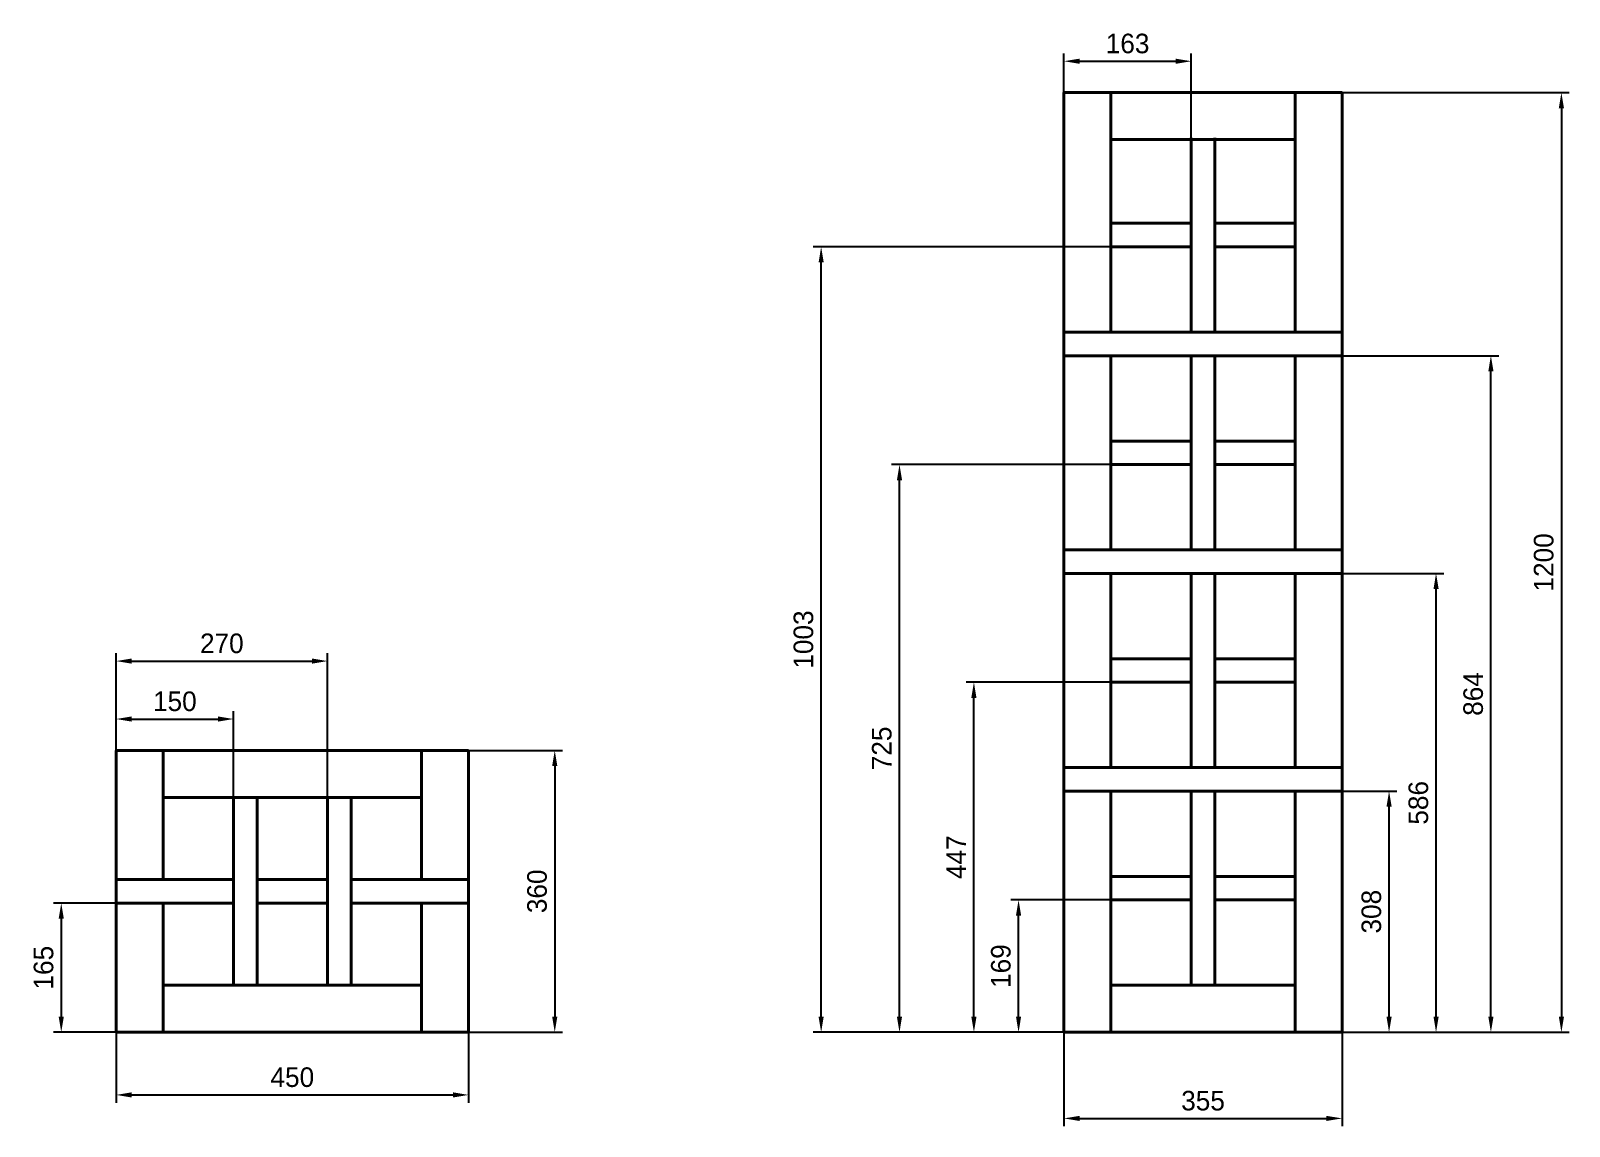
# Model space of a CAD drawing. Header units: millimetres. Extents: x 36689 to 81590, y -49198 to -25401.
# Drawn here: x 79391 to 81355, y -26800 to -25401 of the extents above; entities that cross this region are included whole.
import ezdxf

# ---------------------------------------------------------------- set-up
doc = ezdxf.new("R2010")
doc.units = ezdxf.units.MM
doc.header["$PDMODE"] = 34
doc.header["$PDSIZE"] = 25
doc.layers.add('11 Привязка размеры', color=7, linetype='Continuous')
doc.styles.add('QCADDimTextStyle', font='txt')
doc.dimstyles.new('QCADDimStyle', dxfattribs={"dimtxt": 2.5, "dimasz": 2.5, "dimexe": 1.25, "dimexo": 0.625, "dimtad": 1, "dimtoh": 1, "dimdec": 4, "dimzin": 0, "dimdsep": 46, "dimtxsty": 'QCADDimTextStyle', "dimcen": 0.09, "dimadec": 0, "dimazin": 0, "dimtfac": 1, "dimtdec": 4, "dimtofl": 0, "dimtmove": 0, "dimatfit": 3, "dimfxl": 1, "dimtolj": 1, "dimtzin": 0, "dimarcsym": 0})

# ---------------------------------------------------------------- blocks, each defined once
blk = doc.blocks.new('*D181')
at = {"layer": '11 Привязка размеры', "color": 0, "lineweight": -2}
for p, q in [((79949.9, -26319.8), (80069.9, -26319.8)), ((80059.9, -26339.8), (80059.9, -26659.8)), ((79949.9, -26679.8), (80069.9, -26679.8))]:
    blk.add_line(p, q, dxfattribs=at)
at = {"layer": '11 Привязка размеры', "color": 0}
for points in [[(80063.2, -26339.8), (80056.6, -26339.8), (80059.9, -26319.8)], [(80056.6, -26659.8), (80063.2, -26659.8), (80059.9, -26679.8)]]:
    blk.add_solid(points, dxfattribs=at)
at = {"layer": 'Defpoints', "color": 0}
for p in [(79949.9, -26319.8), (79949.9, -26679.8), (80059.9, -26679.8)]:
    blk.add_point(p, dxfattribs=at)
at = {"layer": '11 Привязка размеры', "color": 0, "insert": (80037.4, -26499.8), "char_height": 25, "attachment_point": 5, "rotation": 90}
blk.add_mtext('\\A1;360', dxfattribs=at)
blk = doc.blocks.new('*D182')
at = {"layer": '11 Привязка размеры', "color": 0, "lineweight": -2}
for p, q in [((79499.9, -26679.8), (79499.9, -26769.8)), ((79949.9, -26679.8), (79949.9, -26769.8)), ((79519.9, -26759.8), (79929.9, -26759.8))]:
    blk.add_line(p, q, dxfattribs=at)
at = {"layer": '11 Привязка размеры', "color": 0}
for points in [[(79519.9, -26756.5), (79519.9, -26763.1), (79499.9, -26759.8)], [(79929.9, -26763.1), (79929.9, -26756.5), (79949.9, -26759.8)]]:
    blk.add_solid(points, dxfattribs=at)
at = {"layer": 'Defpoints', "color": 0}
for p in [(79499.9, -26679.8), (79949.9, -26679.8), (79949.9, -26759.8)]:
    blk.add_point(p, dxfattribs=at)
at = {"layer": '11 Привязка размеры', "color": 0, "insert": (79724.9, -26737.3), "char_height": 25, "attachment_point": 5}
blk.add_mtext('\\A1;450', dxfattribs=at)
blk = doc.blocks.new('*D183')
at = {"layer": '11 Привязка размеры', "color": 0, "lineweight": -2}
for p, q in [((79499.9, -26319.8), (79499.9, -26269.8)), ((79649.9, -26379.8), (79649.9, -26269.8)), ((79519.9, -26279.8), (79629.9, -26279.8))]:
    blk.add_line(p, q, dxfattribs=at)
at = {"layer": '11 Привязка размеры', "color": 0}
for points in [[(79519.9, -26276.5), (79519.9, -26283.1), (79499.9, -26279.8)], [(79629.9, -26283.1), (79629.9, -26276.5), (79649.9, -26279.8)]]:
    blk.add_solid(points, dxfattribs=at)
at = {"layer": 'Defpoints', "color": 0}
for p in [(79649.9, -26279.8), (79499.9, -26319.8), (79649.9, -26379.8)]:
    blk.add_point(p, dxfattribs=at)
at = {"layer": '11 Привязка размеры', "color": 0, "insert": (79574.9, -26257.3), "char_height": 25, "attachment_point": 5}
blk.add_mtext('\\A1;150', dxfattribs=at)
blk = doc.blocks.new('*D184')
at = {"layer": '11 Привязка размеры', "color": 0, "lineweight": -2}
for p, q in [((79499.9, -26319.8), (79499.9, -26195.8)), ((79769.9, -26379.8), (79769.9, -26195.8)), ((79519.9, -26205.8), (79749.9, -26205.8))]:
    blk.add_line(p, q, dxfattribs=at)
at = {"layer": '11 Привязка размеры', "color": 0}
for points in [[(79519.9, -26202.5), (79519.9, -26209.1), (79499.9, -26205.8)], [(79749.9, -26209.1), (79749.9, -26202.5), (79769.9, -26205.8)]]:
    blk.add_solid(points, dxfattribs=at)
at = {"layer": 'Defpoints', "color": 0}
for p in [(79769.9, -26205.8), (79499.9, -26319.8), (79769.9, -26379.8)]:
    blk.add_point(p, dxfattribs=at)
at = {"layer": '11 Привязка размеры', "color": 0, "insert": (79634.9, -26183.3), "char_height": 25, "attachment_point": 5}
blk.add_mtext('\\A1;270', dxfattribs=at)
blk = doc.blocks.new('*D185')
at = {"layer": '11 Привязка размеры', "color": 0, "lineweight": -2}
for p, q in [((79499.9, -26514.8), (79419.9, -26514.8)), ((79429.9, -26534.8), (79429.9, -26659.8)), ((79499.9, -26679.8), (79419.9, -26679.8))]:
    blk.add_line(p, q, dxfattribs=at)
at = {"layer": '11 Привязка размеры', "color": 0}
for points in [[(79433.2, -26534.8), (79426.6, -26534.8), (79429.9, -26514.8)], [(79426.6, -26659.8), (79433.2, -26659.8), (79429.9, -26679.8)]]:
    blk.add_solid(points, dxfattribs=at)
at = {"layer": 'Defpoints', "color": 0}
for p in [(79499.9, -26514.8), (79429.9, -26679.8), (79499.9, -26679.8)]:
    blk.add_point(p, dxfattribs=at)
at = {"layer": '11 Привязка размеры', "color": 0, "insert": (79407.4, -26597.3), "char_height": 25, "attachment_point": 5, "rotation": 90}
blk.add_mtext('\\A1;165', dxfattribs=at)
blk = doc.blocks.new('*D195')
at = {"layer": '11 Привязка размеры', "color": 0, "lineweight": -2}
for p, q in [((81065, -25479.8), (81355, -25479.8)), ((81345, -25499.8), (81345, -26659.8)), ((81065, -26679.8), (81355, -26679.8))]:
    blk.add_line(p, q, dxfattribs=at)
at = {"layer": '11 Привязка размеры', "color": 0}
for points in [[(81348.3, -25499.8), (81341.7, -25499.8), (81345, -25479.8)], [(81341.7, -26659.8), (81348.3, -26659.8), (81345, -26679.8)]]:
    blk.add_solid(points, dxfattribs=at)
at = {"layer": 'Defpoints', "color": 0}
for p in [(81065, -25479.8), (81065, -26679.8), (81345, -26679.8)]:
    blk.add_point(p, dxfattribs=at)
at = {"layer": '11 Привязка размеры', "color": 0, "insert": (81322.5, -26079.8), "char_height": 25, "attachment_point": 5, "rotation": 90}
blk.add_mtext('\\A1;1200', dxfattribs=at)
blk = doc.blocks.new('*D196')
at = {"layer": '11 Привязка размеры', "color": 0, "lineweight": -2}
for p, q in [((81065, -26371.8), (81135, -26371.8)), ((81125, -26659.8), (81125, -26391.8)), ((81065, -26679.8), (81135, -26679.8))]:
    blk.add_line(p, q, dxfattribs=at)
at = {"layer": '11 Привязка размеры', "color": 0}
for points in [[(81128.3, -26391.8), (81121.7, -26391.8), (81125, -26371.8)], [(81121.7, -26659.8), (81128.3, -26659.8), (81125, -26679.8)]]:
    blk.add_solid(points, dxfattribs=at)
at = {"layer": 'Defpoints', "color": 0}
for p in [(81065, -26371.8), (81125, -26371.8), (81065, -26679.8)]:
    blk.add_point(p, dxfattribs=at)
at = {"layer": '11 Привязка размеры', "color": 0, "insert": (81102.5, -26525.8), "char_height": 25, "attachment_point": 5, "rotation": 90}
blk.add_mtext('\\A1;308', dxfattribs=at)
blk = doc.blocks.new('*D197')
at = {"layer": '11 Привязка размеры', "color": 0, "lineweight": -2}
for p, q in [((81065, -26093.8), (81195, -26093.8)), ((81185, -26659.8), (81185, -26113.8)), ((81065, -26679.8), (81195, -26679.8))]:
    blk.add_line(p, q, dxfattribs=at)
at = {"layer": '11 Привязка размеры', "color": 0}
for points in [[(81188.3, -26113.8), (81181.7, -26113.8), (81185, -26093.8)], [(81181.7, -26659.8), (81188.3, -26659.8), (81185, -26679.8)]]:
    blk.add_solid(points, dxfattribs=at)
at = {"layer": 'Defpoints', "color": 0}
for p in [(81065, -26093.8), (81185, -26093.8), (81065, -26679.8)]:
    blk.add_point(p, dxfattribs=at)
at = {"layer": '11 Привязка размеры', "color": 0, "insert": (81162.5, -26386.8), "char_height": 25, "attachment_point": 5, "rotation": 90}
blk.add_mtext('\\A1;586', dxfattribs=at)
blk = doc.blocks.new('*D198')
at = {"layer": '11 Привязка размеры', "color": 0, "lineweight": -2}
for p, q in [((81065, -25815.8), (81265, -25815.8)), ((81255, -26659.8), (81255, -25835.8)), ((81065, -26679.8), (81265, -26679.8))]:
    blk.add_line(p, q, dxfattribs=at)
at = {"layer": '11 Привязка размеры', "color": 0}
for points in [[(81258.3, -25835.8), (81251.7, -25835.8), (81255, -25815.8)], [(81251.7, -26659.8), (81258.3, -26659.8), (81255, -26679.8)]]:
    blk.add_solid(points, dxfattribs=at)
at = {"layer": 'Defpoints', "color": 0}
for p in [(81065, -25815.8), (81255, -25815.8), (81065, -26679.8)]:
    blk.add_point(p, dxfattribs=at)
at = {"layer": '11 Привязка размеры', "color": 0, "insert": (81232.5, -26247.8), "char_height": 25, "attachment_point": 5, "rotation": 90}
blk.add_mtext('\\A1;864', dxfattribs=at)
blk = doc.blocks.new('*D199')
at = {"layer": '11 Привязка размеры', "color": 0, "lineweight": -2}
for p, q in [((80710, -26679.8), (80710, -26799.8)), ((81065, -26679.8), (81065, -26799.8)), ((80730, -26789.8), (81045, -26789.8))]:
    blk.add_line(p, q, dxfattribs=at)
at = {"layer": '11 Привязка размеры', "color": 0}
for points in [[(80730, -26786.5), (80730, -26793.1), (80710, -26789.8)], [(81045, -26793.1), (81045, -26786.5), (81065, -26789.8)]]:
    blk.add_solid(points, dxfattribs=at)
at = {"layer": 'Defpoints', "color": 0}
for p in [(80710, -26679.8), (81065, -26679.8), (81065, -26789.8)]:
    blk.add_point(p, dxfattribs=at)
at = {"layer": '11 Привязка размеры', "color": 0, "insert": (80887.5, -26767.3), "char_height": 25, "attachment_point": 5}
blk.add_mtext('\\A1;355', dxfattribs=at)
blk = doc.blocks.new('*D200')
at = {"layer": '11 Привязка размеры', "color": 0, "lineweight": -2}
for p, q in [((80770, -26510.8), (80642, -26510.8)), ((80652, -26659.8), (80652, -26530.8)), ((80710, -26679.8), (80642, -26679.8))]:
    blk.add_line(p, q, dxfattribs=at)
at = {"layer": '11 Привязка размеры', "color": 0}
for points in [[(80655.3, -26530.8), (80648.7, -26530.8), (80652, -26510.8)], [(80648.7, -26659.8), (80655.3, -26659.8), (80652, -26679.8)]]:
    blk.add_solid(points, dxfattribs=at)
at = {"layer": 'Defpoints', "color": 0}
for p in [(80652, -26510.8), (80770, -26510.8), (80710, -26679.8)]:
    blk.add_point(p, dxfattribs=at)
at = {"layer": '11 Привязка размеры', "color": 0, "insert": (80629.5, -26595.3), "char_height": 25, "attachment_point": 5, "rotation": 90}
blk.add_mtext('\\A1;169', dxfattribs=at)
blk = doc.blocks.new('*D201')
at = {"layer": '11 Привязка размеры', "color": 0, "lineweight": -2}
for p, q in [((80770, -26232.8), (80585, -26232.8)), ((80595, -26659.8), (80595, -26252.8)), ((80710, -26679.8), (80585, -26679.8))]:
    blk.add_line(p, q, dxfattribs=at)
at = {"layer": '11 Привязка размеры', "color": 0}
for points in [[(80598.3, -26252.8), (80591.7, -26252.8), (80595, -26232.8)], [(80591.7, -26659.8), (80598.3, -26659.8), (80595, -26679.8)]]:
    blk.add_solid(points, dxfattribs=at)
at = {"layer": 'Defpoints', "color": 0}
for p in [(80595, -26232.8), (80770, -26232.8), (80710, -26679.8)]:
    blk.add_point(p, dxfattribs=at)
at = {"layer": '11 Привязка размеры', "color": 0, "insert": (80572.5, -26456.3), "char_height": 25, "attachment_point": 5, "rotation": 90}
blk.add_mtext('\\A1;447', dxfattribs=at)
blk = doc.blocks.new('*D202')
at = {"layer": '11 Привязка размеры', "color": 0, "lineweight": -2}
for p, q in [((80770, -25954.8), (80490, -25954.8)), ((80500, -26659.8), (80500, -25974.8)), ((80710, -26679.8), (80490, -26679.8))]:
    blk.add_line(p, q, dxfattribs=at)
at = {"layer": '11 Привязка размеры', "color": 0}
for points in [[(80503.3, -25974.8), (80496.7, -25974.8), (80500, -25954.8)], [(80496.7, -26659.8), (80503.3, -26659.8), (80500, -26679.8)]]:
    blk.add_solid(points, dxfattribs=at)
at = {"layer": 'Defpoints', "color": 0}
for p in [(80500, -25954.8), (80770, -25954.8), (80710, -26679.8)]:
    blk.add_point(p, dxfattribs=at)
at = {"layer": '11 Привязка размеры', "color": 0, "insert": (80477.5, -26317.3), "char_height": 25, "attachment_point": 5, "rotation": 90}
blk.add_mtext('\\A1;725', dxfattribs=at)
blk = doc.blocks.new('*D203')
at = {"layer": '11 Привязка размеры', "color": 0, "lineweight": -2}
for p, q in [((80770, -25676.8), (80390, -25676.8)), ((80400, -26659.8), (80400, -25696.8)), ((80710, -26679.8), (80390, -26679.8))]:
    blk.add_line(p, q, dxfattribs=at)
at = {"layer": '11 Привязка размеры', "color": 0}
for points in [[(80403.3, -25696.8), (80396.7, -25696.8), (80400, -25676.8)], [(80396.7, -26659.8), (80403.3, -26659.8), (80400, -26679.8)]]:
    blk.add_solid(points, dxfattribs=at)
at = {"layer": 'Defpoints', "color": 0}
for p in [(80400, -25676.8), (80770, -25676.8), (80710, -26679.8)]:
    blk.add_point(p, dxfattribs=at)
at = {"layer": '11 Привязка размеры', "color": 0, "insert": (80377.5, -26178.3), "char_height": 25, "attachment_point": 5, "rotation": 90}
blk.add_mtext('\\A1;1003', dxfattribs=at)
blk = doc.blocks.new('*D204')
at = {"layer": '11 Привязка размеры', "color": 0, "lineweight": -2}
for p, q in [((80710, -25479.8), (80710, -25429.8)), ((80872.5, -25539.8), (80872.5, -25429.8)), ((80730, -25439.8), (80852.5, -25439.8))]:
    blk.add_line(p, q, dxfattribs=at)
at = {"layer": '11 Привязка размеры', "color": 0}
for points in [[(80730, -25436.5), (80730, -25443.1), (80710, -25439.8)], [(80852.5, -25443.1), (80852.5, -25436.5), (80872.5, -25439.8)]]:
    blk.add_solid(points, dxfattribs=at)
at = {"layer": 'Defpoints', "color": 0}
for p in [(80872.5, -25439.8), (80710, -25479.8), (80872.5, -25539.8)]:
    blk.add_point(p, dxfattribs=at)
at = {"layer": '11 Привязка размеры', "color": 0, "insert": (80791.2, -25417.3), "char_height": 25, "attachment_point": 5}
blk.add_mtext('\\A1;163', dxfattribs=at)

msp = doc.modelspace()

# ---------------------------------------------------------------- linework, layer by layer
at = {"color": 36, "lineweight": 40}
for p, q in [((81065, -25479.79637), (80710, -25479.79637)), ((80710, -25479.79637), (80710, -26679.79637)), ((80770, -25479.79637), (80770, -25785.79637)), ((81005, -25785.79637), (81005, -25479.79637)), ((81065, -26679.79637), (81065, -25479.79637)), ((81005, -25539.79637), (80770, -25539.79637)), ((80872.5, -25785.79637), (80872.5, -25537.79637)), ((80902.5, -25785.79637), (80902.5, -25537.79637)), ((80770, -25646.79637), (80872.5, -25646.79637)), ((80902.5, -25646.79637), (81005, -25646.79637)), ((80770, -25676.79637), (80872.5, -25676.79637)), ((80902.5, -25676.79637), (81005, -25676.79637)), ((80710, -25785.79637), (81065, -25785.79637)), ((80710, -25815.79637), (81065, -25815.79637)), ((80770, -25815.79637), (80770, -26063.79637)), ((80872.5, -26063.79637), (80872.5, -25815.79637)), ((80902.5, -26063.79637), (80902.5, -25815.79637)), ((81005, -26063.79637), (81005, -25815.79637)), ((80770, -25924.79637), (80872.5, -25924.79637)), ((80902.5, -25924.79637), (81005, -25924.79637)), ((80770, -25954.79637), (80872.5, -25954.79637)), ((80902.5, -25954.79637), (81005, -25954.79637)), ((80710, -26063.79637), (81065, -26063.79637)), ((80710, -26093.79637), (81065, -26093.79637)), ((80770, -26093.79637), (80770, -26341.79637)), ((80872.5, -26341.79637), (80872.5, -26093.79637)), ((80902.5, -26341.79637), (80902.5, -26093.79637)), ((81005, -26341.79637), (81005, -26093.79637)), ((80770, -26202.79637), (80872.5, -26202.79637)), ((80902.5, -26202.79637), (81005, -26202.79637)), ((80770, -26232.79637), (80872.5, -26232.79637)), ((80902.5, -26232.79637), (81005, -26232.79637)), ((79949.90355, -26319.79637), (79499.90355, -26319.79637)), ((79499.90355, -26319.79637), (79499.90355, -26679.79637)), ((79559.90355, -26319.79637), (79559.90355, -26484.79637)), ((79889.90355, -26484.79637), (79889.90355, -26319.79637)), ((79949.90355, -26679.79637), (79949.90355, -26319.79637)), ((80710, -26341.79637), (81065, -26341.79637)), ((80710, -26371.79637), (81065, -26371.79637)), ((80770, -26371.79637), (80770, -26679.79637)), ((80872.5, -26619.79637), (80872.5, -26371.79637)), ((80902.5, -26619.79637), (80902.5, -26371.79637)), ((81005, -26679.79637), (81005, -26371.79637)), ((79889.90355, -26379.79637), (79559.90355, -26379.79637)), ((79649.90355, -26619.79637), (79649.90355, -26379.79637)), ((79679.90355, -26619.79637), (79679.90355, -26379.79637)), ((79769.90355, -26619.79637), (79769.90355, -26379.79637)), ((79799.90355, -26619.79637), (79799.90355, -26379.79637)), ((79499.90355, -26484.79637), (79649.90355, -26484.79637)), ((79679.90355, -26484.79637), (79769.90355, -26484.79637)), ((79799.90355, -26484.79637), (79949.90355, -26484.79637)), ((80770, -26480.79637), (80872.5, -26480.79637)), ((80902.5, -26480.79637), (81005, -26480.79637)), ((80770, -26510.79637), (80872.5, -26510.79637)), ((80902.5, -26510.79637), (81005, -26510.79637)), ((79499.90355, -26514.79637), (79649.90355, -26514.79637)), ((79559.90355, -26514.79637), (79559.90355, -26679.79637)), ((79679.90355, -26514.79637), (79769.90355, -26514.79637)), ((79799.90355, -26514.79637), (79949.90355, -26514.79637)), ((79889.90355, -26679.79637), (79889.90355, -26514.79637)), ((79559.90355, -26619.79637), (79889.90355, -26619.79637)), ((80770, -26619.79637), (81005, -26619.79637)), ((79499.90355, -26679.79637), (79949.90355, -26679.79637)), ((80710, -26679.79637), (81065, -26679.79637))]:
    msp.add_line(p, q, dxfattribs=at)

# ---------------------------------------------------------------- dimensions: what is measured, and where the dimension line sits
at = {"layer": '11 Привязка размеры'}
for base, p1, p2, picture, middle in [((80872.5, -25439.7963724064), (80710, -25479.7963724064), (80872.5, -25539.7963724064), '*D204', (80791.25, -25417.2963724064)), ((79769.90355, -26205.79637), (79499.90355, -26319.79637), (79769.90355, -26379.79637), '*D184', (79634.90355, -26183.29637)), ((79649.90355, -26279.79637), (79499.90355, -26319.79637), (79649.90355, -26379.79637), '*D183', (79574.90355, -26257.27901)), ((79949.90355, -26759.79637), (79499.90355, -26679.79637), (79949.90355, -26679.79637), '*D182', (79724.90355, -26737.27901)), ((81065, -26789.79637), (80710, -26679.79637), (81065, -26679.79637), '*D199', (80887.5, -26767.26165))]:
    dim = msp.add_linear_dim(base=base, p1=p1, p2=p2, dimstyle='QCADDimStyle', override={"dimscale": 10, "dimasz": 2, "dimexe": 1, "dimexo": 0, "dimgap": 1, "dimdec": 0, "dimtxsty": 'Standard', "dimtmove": 2}, dxfattribs=at)
    dim.commit()
    dim.dimension.update_dxf_attribs({"geometry": picture, "text_midpoint": middle})
for base, p1, p2, picture, middle in [((81345, -26679.79637), (81065, -25479.79637), (81065, -26679.79637), '*D195', (81322.5, -26079.79637)), ((80400, -25676.79637), (80710, -26679.79637), (80770, -25676.79637), '*D203', (80377.5, -26178.29637)), ((81255, -25815.79637), (81065, -26679.79637), (81065, -25815.79637), '*D198', (81232.5, -26247.79637)), ((80500, -25954.79637), (80710, -26679.79637), (80770, -25954.79637), '*D202', (80477.48264, -26317.29637)), ((81185, -26093.79637), (81065, -26679.79637), (81065, -26093.79637), '*D197', (81162.48264, -26386.79637)), ((80595, -26232.79637), (80710, -26679.79637), (80770, -26232.79637), '*D201', (80572.5, -26456.29637)), ((81125, -26371.79637), (81065, -26679.79637), (81065, -26371.79637), '*D196', (81102.5, -26525.79637)), ((80652, -26510.79637), (80710, -26679.79637), (80770, -26510.79637), '*D200', (80629.5, -26595.29637)), ((79429.90355, -26679.79637), (79499.90355, -26514.79637), (79499.90355, -26679.79637), '*D185', (79407.38619, -26597.29637))]:
    dim = msp.add_linear_dim(base=base, p1=p1, p2=p2, angle=90, dimstyle='QCADDimStyle', override={"dimscale": 10, "dimasz": 2, "dimexe": 1, "dimexo": 0, "dimgap": 1, "dimdec": 0, "dimtxsty": 'Standard', "dimtmove": 2}, dxfattribs=at)
    dim.commit()
    dim.dimension.update_dxf_attribs({"geometry": picture, "text_midpoint": middle})
dim = msp.add_aligned_dim(p1=(79949.90355, -26319.79637), p2=(79949.90355, -26679.79637), distance=110, dimstyle='QCADDimStyle', override={"dimscale": 10, "dimasz": 2, "dimexe": 1, "dimexo": 0, "dimgap": 1, "dimdec": 0, "dimtxsty": 'Standard', "dimtmove": 2}, dxfattribs=at)
dim.commit()
dim.dimension.update_dxf_attribs({"geometry": '*D181', "text_midpoint": (80037.40355, -26499.79637)})

doc.saveas('drawing.dxf')
